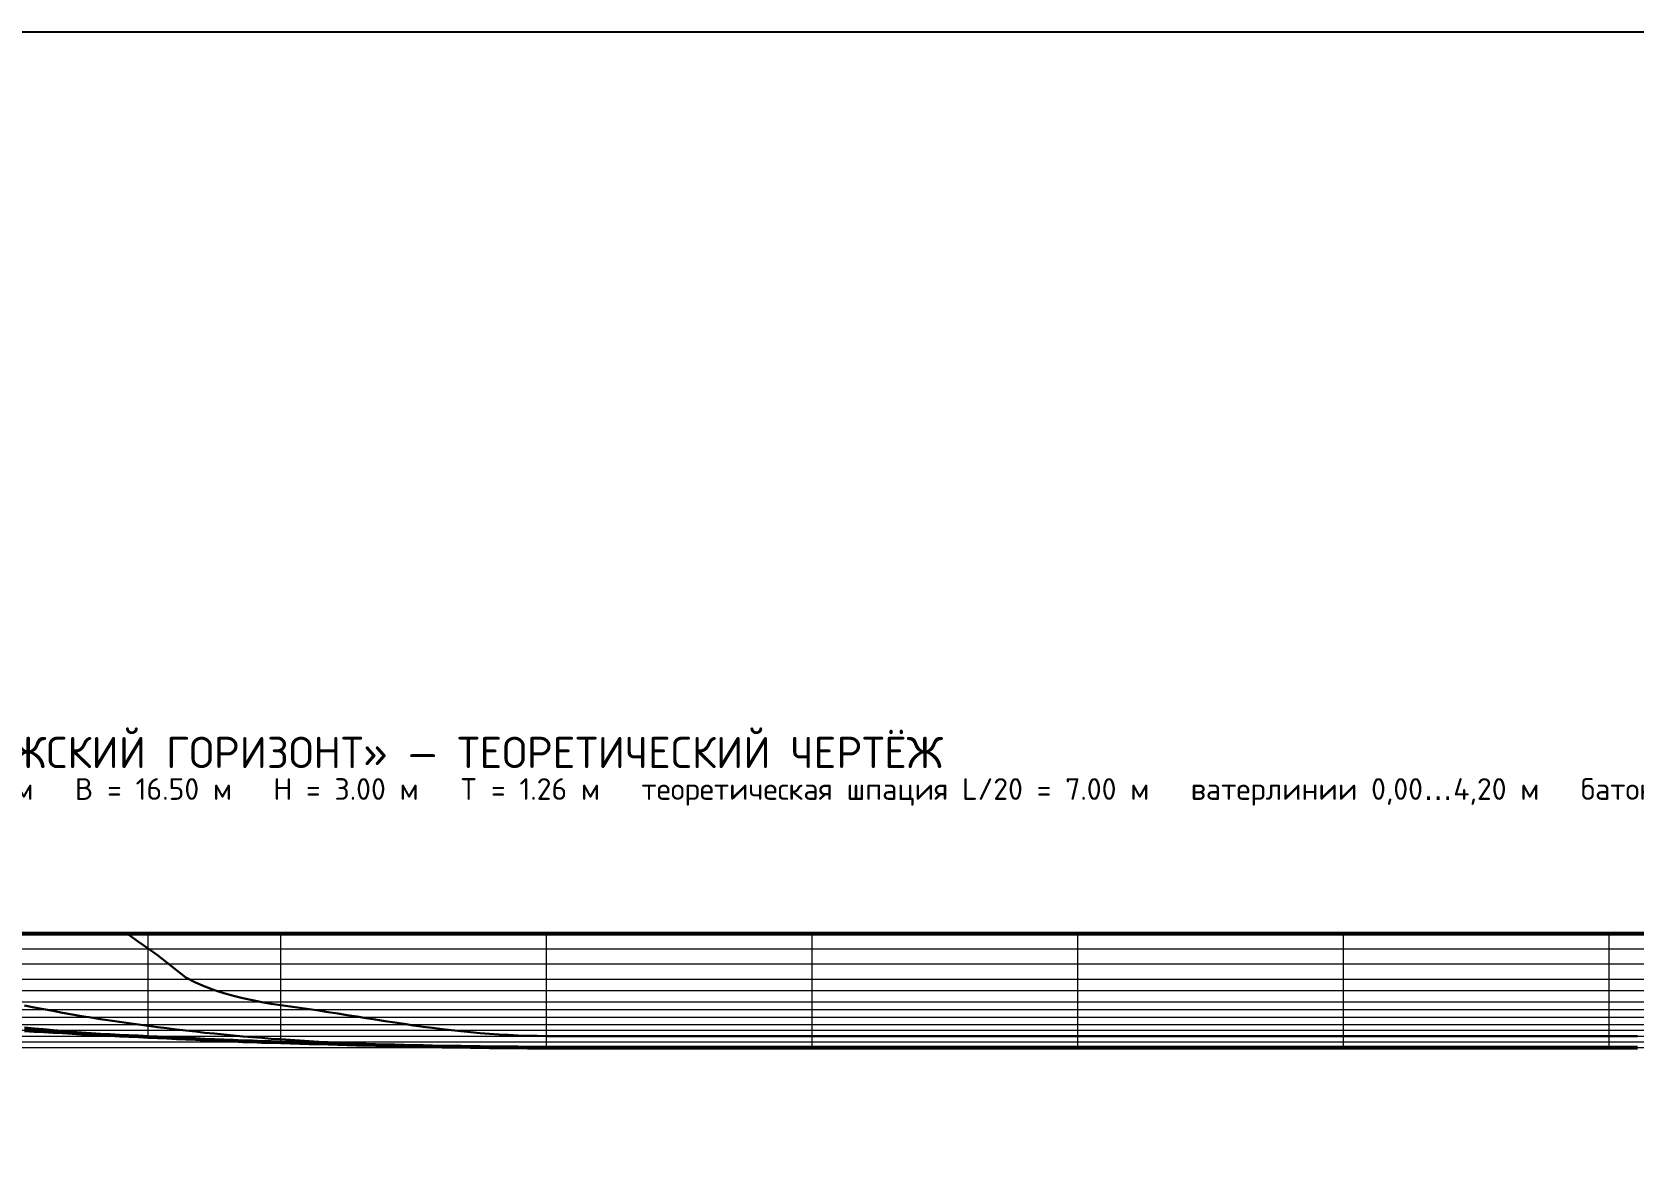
# Model space of a CAD drawing. Header units: millimetres. Extents: x 0 to 899, y -5 to 244.
# Drawn here: x 166.2 to 335.3, y 125.8 to 243.8 of the extents above; entities that cross this region are included whole.
import ezdxf
from ezdxf.enums import TextEntityAlignment as Align

# ---------------------------------------------------------------- set-up
doc = ezdxf.new("R2010")
doc.units = ezdxf.units.MM
doc.linetypes.add('DASHED', pattern=[1.524, 1.27, -0.254])
for name, color, linetype in [('00_РАМКА', 7, 'Continuous'), ('01_ЛИНИИ', 7, 'Continuous'), ('04_ТЕКСТ', 7, 'Continuous')]:
    doc.layers.add(name, color=color, linetype=linetype)
doc.styles.add('ГОСТ', font='isocpeur.ttf')

msp = doc.modelspace()

# ---------------------------------------------------------------- linework, layer by layer
at = {"layer": '00_РАМКА'}
msp.add_lwpolyline([(0, 0), (899.16, 0), (899.16, 243.84), (0, 243.84)], close=True, dxfattribs=at)
at = {"layer": '01_ЛИНИИ', "color": 253, "lineweight": 13, "true_color": 0x9aa4b4}
for points in [[(136.42, 148.73), (697.11, 148.73)], [(136.42, 147.13), (697.11, 147.13)], [(136.42, 145.53), (697.11, 145.53)], [(136.42, 143.93), (697.11, 143.93)], [(136.42, 142.73), (697.11, 142.73)], [(136.42, 141.53), (697.11, 141.53)], [(136.42, 140.73), (697.11, 140.73)], [(136.42, 139.92), (697.11, 139.92)], [(136.42, 139.12), (697.11, 139.12)], [(136.42, 138.52), (697.11, 138.52)], [(136.42, 137.92), (697.11, 137.92)], [(136.42, 137.32), (697.11, 137.32)], [(136.42, 136.72), (697.11, 136.72)]]:
    msp.add_lwpolyline(points, dxfattribs=at)
at = {"layer": '01_ЛИНИИ', "color": 179, "lineweight": 53, "true_color": 0x16202f}
for points in [[(136.42, 148.73), (697.11, 148.73)], [(165.46, 138.53), (166.46, 138.47), (167.46, 138.42), (168.46, 138.36), (169.46, 138.31), (170.47, 138.25), (171.47, 138.2), (172.47, 138.14), (173.47, 138.09), (174.47, 138.04), (175.47, 137.99), (176.47, 137.94), (177.47, 137.89), (178.48, 137.84), (179.48, 137.79), (180.48, 137.75), (181.48, 137.7), (182.48, 137.65), (183.48, 137.61), (184.48, 137.56), (185.48, 137.52), (186.49, 137.47), (187.49, 137.43), (188.49, 137.39), (189.49, 137.36), (190.49, 137.32), (191.49, 137.29), (192.49, 137.26), (193.49, 137.23), (194.5, 137.21), (195.5, 137.18), (196.5, 137.15), (197.5, 137.12), (198.5, 137.1), (199.5, 137.07), (200.5, 137.04), (201.5, 137.02), (202.5, 136.99), (203.51, 136.96), (204.51, 136.94), (205.51, 136.92), (206.51, 136.89), (207.51, 136.87), (208.51, 136.85), (209.51, 136.83), (210.51, 136.81), (211.52, 136.8), (212.52, 136.78), (213.52, 136.77), (214.52, 136.76), (215.52, 136.75), (216.52, 136.74), (217.52, 136.73), (218.52, 136.72), (219.53, 136.72), (220.53, 136.72), (221.53, 136.72), (222.53, 136.72), (223.53, 136.72), (224.53, 136.72), (225.53, 136.72), (226.53, 136.72), (227.54, 136.72), (228.54, 136.72), (229.54, 136.72), (230.54, 136.72), (231.54, 136.72), (232.54, 136.72), (233.54, 136.72), (234.54, 136.72), (235.55, 136.72), (236.55, 136.72), (237.55, 136.72), (238.55, 136.72), (239.55, 136.72), (240.55, 136.72), (241.55, 136.72), (242.55, 136.72), (243.55, 136.72), (244.56, 136.72), (245.56, 136.72), (246.56, 136.72), (247.56, 136.72), (248.56, 136.72), (249.56, 136.72), (250.56, 136.72), (251.56, 136.72), (252.57, 136.72), (253.57, 136.72), (254.57, 136.72), (255.57, 136.72), (256.57, 136.72), (257.57, 136.72), (258.57, 136.72), (259.57, 136.72), (260.58, 136.72), (261.58, 136.72), (262.58, 136.72), (263.58, 136.72), (264.58, 136.72), (265.58, 136.72), (266.58, 136.72), (267.58, 136.72), (268.59, 136.72), (269.59, 136.72), (270.59, 136.72), (271.59, 136.72), (272.59, 136.72), (273.59, 136.72), (274.59, 136.72), (275.59, 136.72), (276.6, 136.72), (277.6, 136.72), (278.6, 136.72), (279.6, 136.72), (280.6, 136.72), (281.6, 136.72), (282.6, 136.72), (283.6, 136.72), (284.6, 136.72), (285.61, 136.72), (286.61, 136.72), (287.61, 136.72), (288.61, 136.72), (289.61, 136.72), (290.61, 136.72), (291.61, 136.72), (292.61, 136.72), (293.62, 136.72), (294.62, 136.72), (295.62, 136.72), (296.62, 136.72), (297.62, 136.72), (298.62, 136.72), (299.62, 136.72), (300.62, 136.72), (301.63, 136.72), (302.63, 136.72), (303.63, 136.72), (304.63, 136.72), (305.63, 136.72), (306.63, 136.72), (307.63, 136.72), (308.63, 136.72), (309.64, 136.72), (310.64, 136.72), (311.64, 136.72), (312.64, 136.72), (313.64, 136.72), (314.64, 136.72), (315.64, 136.72), (316.64, 136.72), (317.65, 136.72), (318.65, 136.72), (319.65, 136.72), (320.65, 136.72), (321.65, 136.72), (322.65, 136.72), (323.65, 136.72), (324.65, 136.72), (325.65, 136.72), (326.66, 136.72), (327.66, 136.72), (328.66, 136.72), (329.66, 136.72), (330.66, 136.72), (331.66, 136.72), (332.66, 136.72), (333.66, 136.72), (334.67, 136.72), (335.67, 136.72)]]:
    msp.add_lwpolyline(points, dxfattribs=at)
at = {"layer": '01_ЛИНИИ', "color": 179, "linetype": 'DASHED', "lineweight": 35, "true_color": 0x16202f}
msp.add_lwpolyline([(165.46, 148.73), (166.46, 148.73), (167.46, 148.73), (168.46, 148.73), (169.46, 148.73), (170.47, 148.73), (171.47, 148.73), (172.47, 148.73), (173.47, 148.73), (174.47, 148.73), (175.47, 148.73), (176.47, 148.73), (177.47, 148.73), (178.48, 148.73), (179.48, 148.73), (180.48, 148.73), (181.48, 148.73), (182.48, 148.73), (183.48, 148.73), (184.48, 148.73), (185.48, 148.73), (186.49, 148.73), (187.49, 148.73), (188.49, 148.73), (189.49, 148.73), (190.49, 148.73), (191.49, 148.73), (192.49, 148.73), (193.49, 148.73), (194.5, 148.73), (195.5, 148.73), (196.5, 148.73), (197.5, 148.73), (198.5, 148.73), (199.5, 148.73), (200.5, 148.73), (201.5, 148.73), (202.5, 148.73), (203.51, 148.73), (204.51, 148.73), (205.51, 148.73), (206.51, 148.73), (207.51, 148.73), (208.51, 148.73), (209.51, 148.73), (210.51, 148.73), (211.52, 148.73), (212.52, 148.73), (213.52, 148.73), (214.52, 148.73), (215.52, 148.73), (216.52, 148.73), (217.52, 148.73), (218.52, 148.73), (219.53, 148.73), (220.53, 148.73), (221.53, 148.73), (222.53, 148.73), (223.53, 148.73), (224.53, 148.73), (225.53, 148.73), (226.53, 148.73), (227.54, 148.73), (228.54, 148.73), (229.54, 148.73), (230.54, 148.73), (231.54, 148.73), (232.54, 148.73), (233.54, 148.73), (234.54, 148.73), (235.55, 148.73), (236.55, 148.73), (237.55, 148.73), (238.55, 148.73), (239.55, 148.73), (240.55, 148.73), (241.55, 148.73), (242.55, 148.73), (243.55, 148.73), (244.56, 148.73), (245.56, 148.73), (246.56, 148.73), (247.56, 148.73), (248.56, 148.73), (249.56, 148.73), (250.56, 148.73), (251.56, 148.73), (252.57, 148.73), (253.57, 148.73), (254.57, 148.73), (255.57, 148.73), (256.57, 148.73), (257.57, 148.73), (258.57, 148.73), (259.57, 148.73), (260.58, 148.73), (261.58, 148.73), (262.58, 148.73), (263.58, 148.73), (264.58, 148.73), (265.58, 148.73), (266.58, 148.73), (267.58, 148.73), (268.59, 148.73), (269.59, 148.73), (270.59, 148.73), (271.59, 148.73), (272.59, 148.73), (273.59, 148.73), (274.59, 148.73), (275.59, 148.73), (276.6, 148.73), (277.6, 148.73), (278.6, 148.73), (279.6, 148.73), (280.6, 148.73), (281.6, 148.73), (282.6, 148.73), (283.6, 148.73), (284.6, 148.73), (285.61, 148.73), (286.61, 148.73), (287.61, 148.73), (288.61, 148.73), (289.61, 148.73), (290.61, 148.73), (291.61, 148.73), (292.61, 148.73), (293.62, 148.73), (294.62, 148.73), (295.62, 148.73), (296.62, 148.73), (297.62, 148.73), (298.62, 148.73), (299.62, 148.73), (300.62, 148.73), (301.63, 148.73), (302.63, 148.73), (303.63, 148.73), (304.63, 148.73), (305.63, 148.73), (306.63, 148.73), (307.63, 148.73), (308.63, 148.73), (309.64, 148.73), (310.64, 148.73), (311.64, 148.73), (312.64, 148.73), (313.64, 148.73), (314.64, 148.73), (315.64, 148.73), (316.64, 148.73), (317.65, 148.73), (318.65, 148.73), (319.65, 148.73), (320.65, 148.73), (321.65, 148.73), (322.65, 148.73), (323.65, 148.73), (324.65, 148.73), (325.65, 148.73), (326.66, 148.73), (327.66, 148.73), (328.66, 148.73), (329.66, 148.73), (330.66, 148.73), (331.66, 148.73), (332.66, 148.73), (333.66, 148.73), (334.67, 148.73), (335.67, 148.73)], dxfattribs=at)
at = {"layer": '01_ЛИНИИ', "color": 146, "lineweight": 30, "true_color": 0x1c5c8a}
for points in [[(176.47, 148.61), (177.47, 147.87), (178.48, 147.16), (179.48, 146.44), (180.48, 145.67), (181.48, 144.85), (182.48, 144.09), (183.48, 143.56), (184.48, 143.13), (185.48, 142.77), (186.49, 142.45), (187.49, 142.16), (188.49, 141.91), (189.49, 141.69), (190.49, 141.5), (191.49, 141.32), (192.49, 141.18), (193.49, 141.05), (194.5, 140.9), (195.5, 140.76), (196.5, 140.61), (197.5, 140.45), (198.5, 140.29), (199.5, 140.13), (200.5, 139.97), (201.5, 139.81), (202.5, 139.65), (203.51, 139.49), (204.51, 139.34), (205.51, 139.19), (206.51, 139.04), (207.51, 138.9), (208.51, 138.77), (209.51, 138.65), (210.51, 138.53), (211.52, 138.42), (212.52, 138.32), (213.52, 138.23), (214.52, 138.15), (215.52, 138.08), (216.52, 138.03), (217.52, 137.98), (218.52, 137.95), (219.53, 137.93), (220.53, 137.92), (221.53, 137.92), (222.53, 137.92), (223.53, 137.92), (224.53, 137.92), (225.53, 137.92), (226.53, 137.92), (227.54, 137.92), (228.54, 137.92), (229.54, 137.92), (230.54, 137.92), (231.54, 137.92), (232.54, 137.92), (233.54, 137.92), (234.54, 137.92), (235.55, 137.92), (236.55, 137.92), (237.55, 137.92), (238.55, 137.92), (239.55, 137.92), (240.55, 137.92), (241.55, 137.92), (242.55, 137.92), (243.55, 137.92), (244.56, 137.92), (245.56, 137.92), (246.56, 137.92), (247.56, 137.92), (248.56, 137.92), (249.56, 137.92), (250.56, 137.92), (251.56, 137.92), (252.57, 137.92), (253.57, 137.92), (254.57, 137.92), (255.57, 137.92), (256.57, 137.92), (257.57, 137.92), (258.57, 137.92), (259.57, 137.92), (260.58, 137.92), (261.58, 137.92), (262.58, 137.92), (263.58, 137.92), (264.58, 137.92), (265.58, 137.92), (266.58, 137.92), (267.58, 137.92), (268.59, 137.92), (269.59, 137.92), (270.59, 137.92), (271.59, 137.92), (272.59, 137.92), (273.59, 137.92), (274.59, 137.92), (275.59, 137.92), (276.6, 137.92), (277.6, 137.92), (278.6, 137.92), (279.6, 137.92), (280.6, 137.92), (281.6, 137.92), (282.6, 137.92), (283.6, 137.92), (284.6, 137.92), (285.61, 137.92), (286.61, 137.92), (287.61, 137.92), (288.61, 137.92), (289.61, 137.92), (290.61, 137.92), (291.61, 137.92), (292.61, 137.92), (293.62, 137.92), (294.62, 137.92), (295.62, 137.92), (296.62, 137.92), (297.62, 137.92), (298.62, 137.92), (299.62, 137.92), (300.62, 137.92), (301.63, 137.92), (302.63, 137.92), (303.63, 137.92), (304.63, 137.92), (305.63, 137.92), (306.63, 137.92), (307.63, 137.92), (308.63, 137.92), (309.64, 137.92), (310.64, 137.92), (311.64, 137.92), (312.64, 137.92), (313.64, 137.92), (314.64, 137.92), (315.64, 137.92), (316.64, 137.92), (317.65, 137.92), (318.65, 137.92), (319.65, 137.92), (320.65, 137.92), (321.65, 137.92), (322.65, 137.92), (323.65, 137.92), (324.65, 137.92), (325.65, 137.92), (326.66, 137.92), (327.66, 137.92), (328.66, 137.92), (329.66, 137.92), (330.66, 137.92), (331.66, 137.92), (332.66, 137.92), (333.66, 137.92), (334.67, 137.92), (335.67, 137.92)], [(165.46, 141.15), (166.46, 140.94), (167.46, 140.75), (168.46, 140.56), (169.46, 140.37), (170.47, 140.19), (171.47, 140.02), (172.47, 139.86), (173.47, 139.7), (174.47, 139.55), (175.47, 139.4), (176.47, 139.26), (177.47, 139.12), (178.48, 138.99), (179.48, 138.86), (180.48, 138.74), (181.48, 138.62), (182.48, 138.5), (183.48, 138.39), (184.48, 138.27), (185.48, 138.17), (186.49, 138.07), (187.49, 137.97), (188.49, 137.88), (189.49, 137.8), (190.49, 137.72), (191.49, 137.64), (192.49, 137.58), (193.49, 137.51), (194.5, 137.45), (195.5, 137.38), (196.5, 137.32), (197.5, 137.26), (198.5, 137.2), (199.5, 137.15), (200.5, 137.1), (201.5, 137.05), (202.5, 137.01), (203.51, 136.97), (204.51, 136.94), (205.51, 136.92), (206.51, 136.89), (207.51, 136.87), (208.51, 136.85), (209.51, 136.83), (210.51, 136.81), (211.52, 136.8), (212.52, 136.78), (213.52, 136.77), (214.52, 136.76), (215.52, 136.75), (216.52, 136.74), (217.52, 136.73), (218.52, 136.72), (219.53, 136.72), (220.53, 136.72), (221.53, 136.72), (222.53, 136.72), (223.53, 136.72), (224.53, 136.72), (225.53, 136.72), (226.53, 136.72), (227.54, 136.72), (228.54, 136.72), (229.54, 136.72), (230.54, 136.72), (231.54, 136.72), (232.54, 136.72), (233.54, 136.72), (234.54, 136.72), (235.55, 136.72), (236.55, 136.72), (237.55, 136.72), (238.55, 136.72), (239.55, 136.72), (240.55, 136.72), (241.55, 136.72), (242.55, 136.72), (243.55, 136.72), (244.56, 136.72), (245.56, 136.72), (246.56, 136.72), (247.56, 136.72), (248.56, 136.72), (249.56, 136.72), (250.56, 136.72), (251.56, 136.72), (252.57, 136.72), (253.57, 136.72), (254.57, 136.72), (255.57, 136.72), (256.57, 136.72), (257.57, 136.72), (258.57, 136.72), (259.57, 136.72), (260.58, 136.72), (261.58, 136.72), (262.58, 136.72), (263.58, 136.72), (264.58, 136.72), (265.58, 136.72), (266.58, 136.72), (267.58, 136.72), (268.59, 136.72), (269.59, 136.72), (270.59, 136.72), (271.59, 136.72), (272.59, 136.72), (273.59, 136.72), (274.59, 136.72), (275.59, 136.72), (276.6, 136.72), (277.6, 136.72), (278.6, 136.72), (279.6, 136.72), (280.6, 136.72), (281.6, 136.72), (282.6, 136.72), (283.6, 136.72), (284.6, 136.72), (285.61, 136.72), (286.61, 136.72), (287.61, 136.72), (288.61, 136.72), (289.61, 136.72), (290.61, 136.72), (291.61, 136.72), (292.61, 136.72), (293.62, 136.72), (294.62, 136.72), (295.62, 136.72), (296.62, 136.72), (297.62, 136.72), (298.62, 136.72), (299.62, 136.72), (300.62, 136.72), (301.63, 136.72), (302.63, 136.72), (303.63, 136.72), (304.63, 136.72), (305.63, 136.72), (306.63, 136.72), (307.63, 136.72), (308.63, 136.72), (309.64, 136.72), (310.64, 136.72), (311.64, 136.72), (312.64, 136.72), (313.64, 136.72), (314.64, 136.72), (315.64, 136.72), (316.64, 136.72), (317.65, 136.72), (318.65, 136.72), (319.65, 136.72), (320.65, 136.72), (321.65, 136.72), (322.65, 136.72), (323.65, 136.72), (324.65, 136.72), (325.65, 136.72), (326.66, 136.72), (327.66, 136.72), (328.66, 136.72), (329.66, 136.72), (330.66, 136.72), (331.66, 136.72), (332.66, 136.72), (333.66, 136.72), (334.67, 136.72), (335.67, 136.72)], [(165.46, 138.83), (166.46, 138.73), (167.46, 138.63), (168.46, 138.54), (169.46, 138.45), (170.47, 138.37), (171.47, 138.29), (172.47, 138.21), (173.47, 138.14), (174.47, 138.07), (175.47, 138.01), (176.47, 137.95), (177.47, 137.89), (178.48, 137.84), (179.48, 137.79), (180.48, 137.75), (181.48, 137.7), (182.48, 137.65), (183.48, 137.61), (184.48, 137.56), (185.48, 137.52), (186.49, 137.47), (187.49, 137.43), (188.49, 137.39), (189.49, 137.36), (190.49, 137.32), (191.49, 137.29), (192.49, 137.26), (193.49, 137.23), (194.5, 137.21), (195.5, 137.18), (196.5, 137.15), (197.5, 137.12), (198.5, 137.1), (199.5, 137.07), (200.5, 137.04), (201.5, 137.02), (202.5, 136.99), (203.51, 136.96), (204.51, 136.94), (205.51, 136.92), (206.51, 136.89), (207.51, 136.87), (208.51, 136.85), (209.51, 136.83), (210.51, 136.81), (211.52, 136.8), (212.52, 136.78), (213.52, 136.77), (214.52, 136.76), (215.52, 136.75), (216.52, 136.74), (217.52, 136.73), (218.52, 136.72), (219.53, 136.72), (220.53, 136.72), (221.53, 136.72), (222.53, 136.72), (223.53, 136.72), (224.53, 136.72), (225.53, 136.72), (226.53, 136.72), (227.54, 136.72), (228.54, 136.72), (229.54, 136.72), (230.54, 136.72), (231.54, 136.72), (232.54, 136.72), (233.54, 136.72), (234.54, 136.72), (235.55, 136.72), (236.55, 136.72), (237.55, 136.72), (238.55, 136.72), (239.55, 136.72), (240.55, 136.72), (241.55, 136.72), (242.55, 136.72), (243.55, 136.72), (244.56, 136.72), (245.56, 136.72), (246.56, 136.72), (247.56, 136.72), (248.56, 136.72), (249.56, 136.72), (250.56, 136.72), (251.56, 136.72), (252.57, 136.72), (253.57, 136.72), (254.57, 136.72), (255.57, 136.72), (256.57, 136.72), (257.57, 136.72), (258.57, 136.72), (259.57, 136.72), (260.58, 136.72), (261.58, 136.72), (262.58, 136.72), (263.58, 136.72), (264.58, 136.72), (265.58, 136.72), (266.58, 136.72), (267.58, 136.72), (268.59, 136.72), (269.59, 136.72), (270.59, 136.72), (271.59, 136.72), (272.59, 136.72), (273.59, 136.72), (274.59, 136.72), (275.59, 136.72), (276.6, 136.72), (277.6, 136.72), (278.6, 136.72), (279.6, 136.72), (280.6, 136.72), (281.6, 136.72), (282.6, 136.72), (283.6, 136.72), (284.6, 136.72), (285.61, 136.72), (286.61, 136.72), (287.61, 136.72), (288.61, 136.72), (289.61, 136.72), (290.61, 136.72), (291.61, 136.72), (292.61, 136.72), (293.62, 136.72), (294.62, 136.72), (295.62, 136.72), (296.62, 136.72), (297.62, 136.72), (298.62, 136.72), (299.62, 136.72), (300.62, 136.72), (301.63, 136.72), (302.63, 136.72), (303.63, 136.72), (304.63, 136.72), (305.63, 136.72), (306.63, 136.72), (307.63, 136.72), (308.63, 136.72), (309.64, 136.72), (310.64, 136.72), (311.64, 136.72), (312.64, 136.72), (313.64, 136.72), (314.64, 136.72), (315.64, 136.72), (316.64, 136.72), (317.65, 136.72), (318.65, 136.72), (319.65, 136.72), (320.65, 136.72), (321.65, 136.72), (322.65, 136.72), (323.65, 136.72), (324.65, 136.72), (325.65, 136.72), (326.66, 136.72), (327.66, 136.72), (328.66, 136.72), (329.66, 136.72), (330.66, 136.72), (331.66, 136.72), (332.66, 136.72), (333.66, 136.72), (334.67, 136.72), (335.67, 136.72)], [(165.46, 138.53), (166.46, 138.47), (167.46, 138.42), (168.46, 138.36), (169.46, 138.31), (170.47, 138.25), (171.47, 138.2), (172.47, 138.14), (173.47, 138.09), (174.47, 138.04), (175.47, 137.99), (176.47, 137.94), (177.47, 137.89), (178.48, 137.84), (179.48, 137.79), (180.48, 137.75), (181.48, 137.7), (182.48, 137.65), (183.48, 137.61), (184.48, 137.56), (185.48, 137.52), (186.49, 137.47), (187.49, 137.43), (188.49, 137.39), (189.49, 137.36), (190.49, 137.32), (191.49, 137.29), (192.49, 137.26), (193.49, 137.23), (194.5, 137.21), (195.5, 137.18), (196.5, 137.15), (197.5, 137.12), (198.5, 137.1), (199.5, 137.07), (200.5, 137.04), (201.5, 137.02), (202.5, 136.99), (203.51, 136.96), (204.51, 136.94), (205.51, 136.92), (206.51, 136.89), (207.51, 136.87), (208.51, 136.85), (209.51, 136.83), (210.51, 136.81), (211.52, 136.8), (212.52, 136.78), (213.52, 136.77), (214.52, 136.76), (215.52, 136.75), (216.52, 136.74), (217.52, 136.73), (218.52, 136.72), (219.53, 136.72), (220.53, 136.72), (221.53, 136.72), (222.53, 136.72), (223.53, 136.72), (224.53, 136.72), (225.53, 136.72), (226.53, 136.72), (227.54, 136.72), (228.54, 136.72), (229.54, 136.72), (230.54, 136.72), (231.54, 136.72), (232.54, 136.72), (233.54, 136.72), (234.54, 136.72), (235.55, 136.72), (236.55, 136.72), (237.55, 136.72), (238.55, 136.72), (239.55, 136.72), (240.55, 136.72), (241.55, 136.72), (242.55, 136.72), (243.55, 136.72), (244.56, 136.72), (245.56, 136.72), (246.56, 136.72), (247.56, 136.72), (248.56, 136.72), (249.56, 136.72), (250.56, 136.72), (251.56, 136.72), (252.57, 136.72), (253.57, 136.72), (254.57, 136.72), (255.57, 136.72), (256.57, 136.72), (257.57, 136.72), (258.57, 136.72), (259.57, 136.72), (260.58, 136.72), (261.58, 136.72), (262.58, 136.72), (263.58, 136.72), (264.58, 136.72), (265.58, 136.72), (266.58, 136.72), (267.58, 136.72), (268.59, 136.72), (269.59, 136.72), (270.59, 136.72), (271.59, 136.72), (272.59, 136.72), (273.59, 136.72), (274.59, 136.72), (275.59, 136.72), (276.6, 136.72), (277.6, 136.72), (278.6, 136.72), (279.6, 136.72), (280.6, 136.72), (281.6, 136.72), (282.6, 136.72), (283.6, 136.72), (284.6, 136.72), (285.61, 136.72), (286.61, 136.72), (287.61, 136.72), (288.61, 136.72), (289.61, 136.72), (290.61, 136.72), (291.61, 136.72), (292.61, 136.72), (293.62, 136.72), (294.62, 136.72), (295.62, 136.72), (296.62, 136.72), (297.62, 136.72), (298.62, 136.72), (299.62, 136.72), (300.62, 136.72), (301.63, 136.72), (302.63, 136.72), (303.63, 136.72), (304.63, 136.72), (305.63, 136.72), (306.63, 136.72), (307.63, 136.72), (308.63, 136.72), (309.64, 136.72), (310.64, 136.72), (311.64, 136.72), (312.64, 136.72), (313.64, 136.72), (314.64, 136.72), (315.64, 136.72), (316.64, 136.72), (317.65, 136.72), (318.65, 136.72), (319.65, 136.72), (320.65, 136.72), (321.65, 136.72), (322.65, 136.72), (323.65, 136.72), (324.65, 136.72), (325.65, 136.72), (326.66, 136.72), (327.66, 136.72), (328.66, 136.72), (329.66, 136.72), (330.66, 136.72), (331.66, 136.72), (332.66, 136.72), (333.66, 136.72), (334.67, 136.72), (335.67, 136.72)], [(165.46, 138.53), (166.46, 138.47), (167.46, 138.42), (168.46, 138.36), (169.46, 138.31), (170.47, 138.25), (171.47, 138.2), (172.47, 138.14), (173.47, 138.09), (174.47, 138.04), (175.47, 137.99), (176.47, 137.94), (177.47, 137.89), (178.48, 137.84), (179.48, 137.79), (180.48, 137.75), (181.48, 137.7), (182.48, 137.65), (183.48, 137.61), (184.48, 137.56), (185.48, 137.52), (186.49, 137.47), (187.49, 137.43), (188.49, 137.39), (189.49, 137.36), (190.49, 137.32), (191.49, 137.29), (192.49, 137.26), (193.49, 137.23), (194.5, 137.21), (195.5, 137.18), (196.5, 137.15), (197.5, 137.12), (198.5, 137.1), (199.5, 137.07), (200.5, 137.04), (201.5, 137.02), (202.5, 136.99), (203.51, 136.96), (204.51, 136.94), (205.51, 136.92), (206.51, 136.89), (207.51, 136.87), (208.51, 136.85), (209.51, 136.83), (210.51, 136.81), (211.52, 136.8), (212.52, 136.78), (213.52, 136.77), (214.52, 136.76), (215.52, 136.75), (216.52, 136.74), (217.52, 136.73), (218.52, 136.72), (219.53, 136.72), (220.53, 136.72), (221.53, 136.72), (222.53, 136.72), (223.53, 136.72), (224.53, 136.72), (225.53, 136.72), (226.53, 136.72), (227.54, 136.72), (228.54, 136.72), (229.54, 136.72), (230.54, 136.72), (231.54, 136.72), (232.54, 136.72), (233.54, 136.72), (234.54, 136.72), (235.55, 136.72), (236.55, 136.72), (237.55, 136.72), (238.55, 136.72), (239.55, 136.72), (240.55, 136.72), (241.55, 136.72), (242.55, 136.72), (243.55, 136.72), (244.56, 136.72), (245.56, 136.72), (246.56, 136.72), (247.56, 136.72), (248.56, 136.72), (249.56, 136.72), (250.56, 136.72), (251.56, 136.72), (252.57, 136.72), (253.57, 136.72), (254.57, 136.72), (255.57, 136.72), (256.57, 136.72), (257.57, 136.72), (258.57, 136.72), (259.57, 136.72), (260.58, 136.72), (261.58, 136.72), (262.58, 136.72), (263.58, 136.72), (264.58, 136.72), (265.58, 136.72), (266.58, 136.72), (267.58, 136.72), (268.59, 136.72), (269.59, 136.72), (270.59, 136.72), (271.59, 136.72), (272.59, 136.72), (273.59, 136.72), (274.59, 136.72), (275.59, 136.72), (276.6, 136.72), (277.6, 136.72), (278.6, 136.72), (279.6, 136.72), (280.6, 136.72), (281.6, 136.72), (282.6, 136.72), (283.6, 136.72), (284.6, 136.72), (285.61, 136.72), (286.61, 136.72), (287.61, 136.72), (288.61, 136.72), (289.61, 136.72), (290.61, 136.72), (291.61, 136.72), (292.61, 136.72), (293.62, 136.72), (294.62, 136.72), (295.62, 136.72), (296.62, 136.72), (297.62, 136.72), (298.62, 136.72), (299.62, 136.72), (300.62, 136.72), (301.63, 136.72), (302.63, 136.72), (303.63, 136.72), (304.63, 136.72), (305.63, 136.72), (306.63, 136.72), (307.63, 136.72), (308.63, 136.72), (309.64, 136.72), (310.64, 136.72), (311.64, 136.72), (312.64, 136.72), (313.64, 136.72), (314.64, 136.72), (315.64, 136.72), (316.64, 136.72), (317.65, 136.72), (318.65, 136.72), (319.65, 136.72), (320.65, 136.72), (321.65, 136.72), (322.65, 136.72), (323.65, 136.72), (324.65, 136.72), (325.65, 136.72), (326.66, 136.72), (327.66, 136.72), (328.66, 136.72), (329.66, 136.72), (330.66, 136.72), (331.66, 136.72), (332.66, 136.72), (333.66, 136.72), (334.67, 136.72), (335.67, 136.72)], [(165.46, 138.53), (166.46, 138.47), (167.46, 138.42), (168.46, 138.36), (169.46, 138.31), (170.47, 138.25), (171.47, 138.2), (172.47, 138.14), (173.47, 138.09), (174.47, 138.04), (175.47, 137.99), (176.47, 137.94), (177.47, 137.89), (178.48, 137.84), (179.48, 137.79), (180.48, 137.75), (181.48, 137.7), (182.48, 137.65), (183.48, 137.61), (184.48, 137.56), (185.48, 137.52), (186.49, 137.47), (187.49, 137.43), (188.49, 137.39), (189.49, 137.36), (190.49, 137.32), (191.49, 137.29), (192.49, 137.26), (193.49, 137.23), (194.5, 137.21), (195.5, 137.18), (196.5, 137.15), (197.5, 137.12), (198.5, 137.1), (199.5, 137.07), (200.5, 137.04), (201.5, 137.02), (202.5, 136.99), (203.51, 136.96), (204.51, 136.94), (205.51, 136.92), (206.51, 136.89), (207.51, 136.87), (208.51, 136.85), (209.51, 136.83), (210.51, 136.81), (211.52, 136.8), (212.52, 136.78), (213.52, 136.77), (214.52, 136.76), (215.52, 136.75), (216.52, 136.74), (217.52, 136.73), (218.52, 136.72), (219.53, 136.72), (220.53, 136.72), (221.53, 136.72), (222.53, 136.72), (223.53, 136.72), (224.53, 136.72), (225.53, 136.72), (226.53, 136.72), (227.54, 136.72), (228.54, 136.72), (229.54, 136.72), (230.54, 136.72), (231.54, 136.72), (232.54, 136.72), (233.54, 136.72), (234.54, 136.72), (235.55, 136.72), (236.55, 136.72), (237.55, 136.72), (238.55, 136.72), (239.55, 136.72), (240.55, 136.72), (241.55, 136.72), (242.55, 136.72), (243.55, 136.72), (244.56, 136.72), (245.56, 136.72), (246.56, 136.72), (247.56, 136.72), (248.56, 136.72), (249.56, 136.72), (250.56, 136.72), (251.56, 136.72), (252.57, 136.72), (253.57, 136.72), (254.57, 136.72), (255.57, 136.72), (256.57, 136.72), (257.57, 136.72), (258.57, 136.72), (259.57, 136.72), (260.58, 136.72), (261.58, 136.72), (262.58, 136.72), (263.58, 136.72), (264.58, 136.72), (265.58, 136.72), (266.58, 136.72), (267.58, 136.72), (268.59, 136.72), (269.59, 136.72), (270.59, 136.72), (271.59, 136.72), (272.59, 136.72), (273.59, 136.72), (274.59, 136.72), (275.59, 136.72), (276.6, 136.72), (277.6, 136.72), (278.6, 136.72), (279.6, 136.72), (280.6, 136.72), (281.6, 136.72), (282.6, 136.72), (283.6, 136.72), (284.6, 136.72), (285.61, 136.72), (286.61, 136.72), (287.61, 136.72), (288.61, 136.72), (289.61, 136.72), (290.61, 136.72), (291.61, 136.72), (292.61, 136.72), (293.62, 136.72), (294.62, 136.72), (295.62, 136.72), (296.62, 136.72), (297.62, 136.72), (298.62, 136.72), (299.62, 136.72), (300.62, 136.72), (301.63, 136.72), (302.63, 136.72), (303.63, 136.72), (304.63, 136.72), (305.63, 136.72), (306.63, 136.72), (307.63, 136.72), (308.63, 136.72), (309.64, 136.72), (310.64, 136.72), (311.64, 136.72), (312.64, 136.72), (313.64, 136.72), (314.64, 136.72), (315.64, 136.72), (316.64, 136.72), (317.65, 136.72), (318.65, 136.72), (319.65, 136.72), (320.65, 136.72), (321.65, 136.72), (322.65, 136.72), (323.65, 136.72), (324.65, 136.72), (325.65, 136.72), (326.66, 136.72), (327.66, 136.72), (328.66, 136.72), (329.66, 136.72), (330.66, 136.72), (331.66, 136.72), (332.66, 136.72), (333.66, 136.72), (334.67, 136.72), (335.67, 136.72)], [(165.46, 138.53), (166.46, 138.47), (167.46, 138.42), (168.46, 138.36), (169.46, 138.31), (170.47, 138.25), (171.47, 138.2), (172.47, 138.14), (173.47, 138.09), (174.47, 138.04), (175.47, 137.99), (176.47, 137.94), (177.47, 137.89), (178.48, 137.84), (179.48, 137.79), (180.48, 137.75), (181.48, 137.7), (182.48, 137.65), (183.48, 137.61), (184.48, 137.56), (185.48, 137.52), (186.49, 137.47), (187.49, 137.43), (188.49, 137.39), (189.49, 137.36), (190.49, 137.32), (191.49, 137.29), (192.49, 137.26), (193.49, 137.23), (194.5, 137.21), (195.5, 137.18), (196.5, 137.15), (197.5, 137.12), (198.5, 137.1), (199.5, 137.07), (200.5, 137.04), (201.5, 137.02), (202.5, 136.99), (203.51, 136.96), (204.51, 136.94), (205.51, 136.92), (206.51, 136.89), (207.51, 136.87), (208.51, 136.85), (209.51, 136.83), (210.51, 136.81), (211.52, 136.8), (212.52, 136.78), (213.52, 136.77), (214.52, 136.76), (215.52, 136.75), (216.52, 136.74), (217.52, 136.73), (218.52, 136.72), (219.53, 136.72), (220.53, 136.72), (221.53, 136.72), (222.53, 136.72), (223.53, 136.72), (224.53, 136.72), (225.53, 136.72), (226.53, 136.72), (227.54, 136.72), (228.54, 136.72), (229.54, 136.72), (230.54, 136.72), (231.54, 136.72), (232.54, 136.72), (233.54, 136.72), (234.54, 136.72), (235.55, 136.72), (236.55, 136.72), (237.55, 136.72), (238.55, 136.72), (239.55, 136.72), (240.55, 136.72), (241.55, 136.72), (242.55, 136.72), (243.55, 136.72), (244.56, 136.72), (245.56, 136.72), (246.56, 136.72), (247.56, 136.72), (248.56, 136.72), (249.56, 136.72), (250.56, 136.72), (251.56, 136.72), (252.57, 136.72), (253.57, 136.72), (254.57, 136.72), (255.57, 136.72), (256.57, 136.72), (257.57, 136.72), (258.57, 136.72), (259.57, 136.72), (260.58, 136.72), (261.58, 136.72), (262.58, 136.72), (263.58, 136.72), (264.58, 136.72), (265.58, 136.72), (266.58, 136.72), (267.58, 136.72), (268.59, 136.72), (269.59, 136.72), (270.59, 136.72), (271.59, 136.72), (272.59, 136.72), (273.59, 136.72), (274.59, 136.72), (275.59, 136.72), (276.6, 136.72), (277.6, 136.72), (278.6, 136.72), (279.6, 136.72), (280.6, 136.72), (281.6, 136.72), (282.6, 136.72), (283.6, 136.72), (284.6, 136.72), (285.61, 136.72), (286.61, 136.72), (287.61, 136.72), (288.61, 136.72), (289.61, 136.72), (290.61, 136.72), (291.61, 136.72), (292.61, 136.72), (293.62, 136.72), (294.62, 136.72), (295.62, 136.72), (296.62, 136.72), (297.62, 136.72), (298.62, 136.72), (299.62, 136.72), (300.62, 136.72), (301.63, 136.72), (302.63, 136.72), (303.63, 136.72), (304.63, 136.72), (305.63, 136.72), (306.63, 136.72), (307.63, 136.72), (308.63, 136.72), (309.64, 136.72), (310.64, 136.72), (311.64, 136.72), (312.64, 136.72), (313.64, 136.72), (314.64, 136.72), (315.64, 136.72), (316.64, 136.72), (317.65, 136.72), (318.65, 136.72), (319.65, 136.72), (320.65, 136.72), (321.65, 136.72), (322.65, 136.72), (323.65, 136.72), (324.65, 136.72), (325.65, 136.72), (326.66, 136.72), (327.66, 136.72), (328.66, 136.72), (329.66, 136.72), (330.66, 136.72), (331.66, 136.72), (332.66, 136.72), (333.66, 136.72), (334.67, 136.72), (335.67, 136.72)], [(165.46, 138.53), (166.46, 138.47), (167.46, 138.42), (168.46, 138.36), (169.46, 138.31), (170.47, 138.25), (171.47, 138.2), (172.47, 138.14), (173.47, 138.09), (174.47, 138.04), (175.47, 137.99), (176.47, 137.94), (177.47, 137.89), (178.48, 137.84), (179.48, 137.79), (180.48, 137.75), (181.48, 137.7), (182.48, 137.65), (183.48, 137.61), (184.48, 137.56), (185.48, 137.52), (186.49, 137.47), (187.49, 137.43), (188.49, 137.39), (189.49, 137.36), (190.49, 137.32), (191.49, 137.29), (192.49, 137.26), (193.49, 137.23), (194.5, 137.21), (195.5, 137.18), (196.5, 137.15), (197.5, 137.12), (198.5, 137.1), (199.5, 137.07), (200.5, 137.04), (201.5, 137.02), (202.5, 136.99), (203.51, 136.96), (204.51, 136.94), (205.51, 136.92), (206.51, 136.89), (207.51, 136.87), (208.51, 136.85), (209.51, 136.83), (210.51, 136.81), (211.52, 136.8), (212.52, 136.78), (213.52, 136.77), (214.52, 136.76), (215.52, 136.75), (216.52, 136.74), (217.52, 136.73), (218.52, 136.72), (219.53, 136.72), (220.53, 136.72), (221.53, 136.72), (222.53, 136.72), (223.53, 136.72), (224.53, 136.72), (225.53, 136.72), (226.53, 136.72), (227.54, 136.72), (228.54, 136.72), (229.54, 136.72), (230.54, 136.72), (231.54, 136.72), (232.54, 136.72), (233.54, 136.72), (234.54, 136.72), (235.55, 136.72), (236.55, 136.72), (237.55, 136.72), (238.55, 136.72), (239.55, 136.72), (240.55, 136.72), (241.55, 136.72), (242.55, 136.72), (243.55, 136.72), (244.56, 136.72), (245.56, 136.72), (246.56, 136.72), (247.56, 136.72), (248.56, 136.72), (249.56, 136.72), (250.56, 136.72), (251.56, 136.72), (252.57, 136.72), (253.57, 136.72), (254.57, 136.72), (255.57, 136.72), (256.57, 136.72), (257.57, 136.72), (258.57, 136.72), (259.57, 136.72), (260.58, 136.72), (261.58, 136.72), (262.58, 136.72), (263.58, 136.72), (264.58, 136.72), (265.58, 136.72), (266.58, 136.72), (267.58, 136.72), (268.59, 136.72), (269.59, 136.72), (270.59, 136.72), (271.59, 136.72), (272.59, 136.72), (273.59, 136.72), (274.59, 136.72), (275.59, 136.72), (276.6, 136.72), (277.6, 136.72), (278.6, 136.72), (279.6, 136.72), (280.6, 136.72), (281.6, 136.72), (282.6, 136.72), (283.6, 136.72), (284.6, 136.72), (285.61, 136.72), (286.61, 136.72), (287.61, 136.72), (288.61, 136.72), (289.61, 136.72), (290.61, 136.72), (291.61, 136.72), (292.61, 136.72), (293.62, 136.72), (294.62, 136.72), (295.62, 136.72), (296.62, 136.72), (297.62, 136.72), (298.62, 136.72), (299.62, 136.72), (300.62, 136.72), (301.63, 136.72), (302.63, 136.72), (303.63, 136.72), (304.63, 136.72), (305.63, 136.72), (306.63, 136.72), (307.63, 136.72), (308.63, 136.72), (309.64, 136.72), (310.64, 136.72), (311.64, 136.72), (312.64, 136.72), (313.64, 136.72), (314.64, 136.72), (315.64, 136.72), (316.64, 136.72), (317.65, 136.72), (318.65, 136.72), (319.65, 136.72), (320.65, 136.72), (321.65, 136.72), (322.65, 136.72), (323.65, 136.72), (324.65, 136.72), (325.65, 136.72), (326.66, 136.72), (327.66, 136.72), (328.66, 136.72), (329.66, 136.72), (330.66, 136.72), (331.66, 136.72), (332.66, 136.72), (333.66, 136.72), (334.67, 136.72), (335.67, 136.72)]]:
    msp.add_lwpolyline(points, dxfattribs=at)
at = {"layer": '01_ЛИНИИ', "color": 253, "lineweight": 18, "true_color": 0x9aa4b4}
for points in [[(178.48, 137.84), (178.48, 148.73)], [(192.49, 137.26), (192.49, 148.73)], [(220.53, 136.72), (220.53, 148.73)], [(248.56, 136.72), (248.56, 148.73)], [(276.6, 136.72), (276.6, 148.73)], [(304.63, 136.72), (304.63, 148.73)], [(332.66, 136.72), (332.66, 148.73)]]:
    msp.add_lwpolyline(points, dxfattribs=at)

# ---------------------------------------------------------------- texts
at = {"layer": '04_ТЕКСТ', "color": 179, "true_color": 0x16202f, "style": 'ГОСТ'}
msp.add_text('«ВОЛЖСКИЙ ГОРИЗОНТ» — ТЕОРЕТИЧЕСКИЙ ЧЕРТЁЖ', height=3.302, dxfattribs=at).set_placement((207.67, 167.84), align=Align.MIDDLE_CENTER)
at = {"layer": '04_ТЕКСТ', "color": 157, "true_color": 0x56627a, "style": 'ГОСТ'}
msp.add_text('L = 140.0 м   B = 16.50 м   H = 3.00 м   T = 1.26 м   теоретическая шпация L/20 = 7.00 м   ватерлинии 0,00…4,20 м   батоксы через 1,00 м', height=2.286, dxfattribs=at).set_placement((254.92, 163.98), align=Align.MIDDLE_CENTER)

doc.saveas('drawing.dxf')
